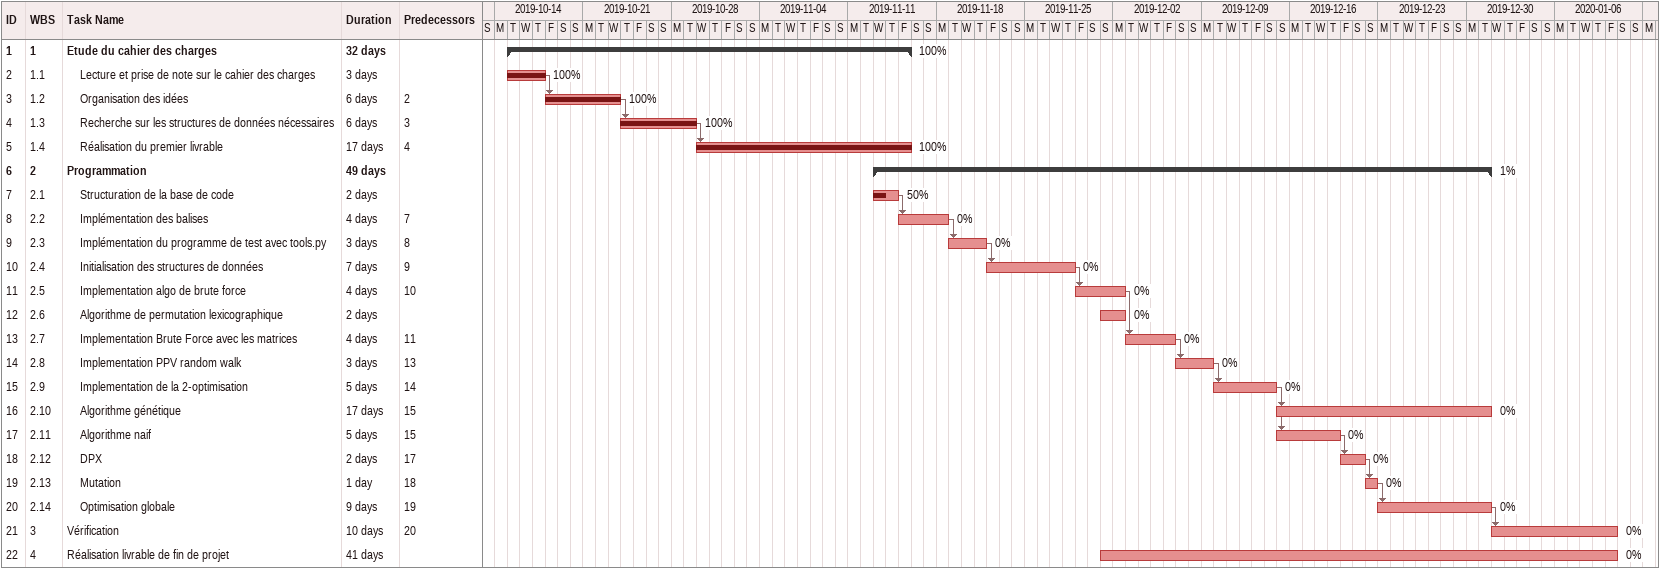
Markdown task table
| ID | WBS | Task | Duration | Start | Finish | Predecessors | % complete |
|---|---|---|---|---|---|---|---|
| 1 | 1 | **Etude du cahier des charges** | 32d | 2019-10-15 | 2019-11-15 |  | 100 |
| 2 | 1.1 | Lecture et prise de note sur le cahier des charges | 3d | 2019-10-15 | 2019-10-17 |  | 100 |
| 3 | 1.2 | Organisation des idées | 6d | 2019-10-18 | 2019-10-23 | 2 | 100 |
| 4 | 1.3 | Recherche sur les structures de données nécessaires | 6d | 2019-10-24 | 2019-10-29 | 3 | 100 |
| 5 | 1.4 | Réalisation du premier livrable | 17d | 2019-10-30 | 2019-11-15 | 4 | 100 |
| 6 | 2 | **Programmation** | 49d | 2019-11-13 | 2019-12-31 |  | 1 |
| 7 | 2.1 | Structuration de la base de code | 2d | 2019-11-13 | 2019-11-14 |  | 50 |
| 8 | 2.2 | Implémentation des balises | 4d | 2019-11-15 | 2019-11-18 | 7 | 0 |
| 9 | 2.3 | Implémentation du programme de test avec tools.py | 3d | 2019-11-19 | 2019-11-21 | 8 | 0 |
| 10 | 2.4 | Initialisation des structures de données | 7d | 2019-11-22 | 2019-11-28 | 9 | 0 |
| 11 | 2.5 | Implementation algo de brute force | 4d | 2019-11-29 | 2019-12-02 | 10 | 0 |
| 12 | 2.6 | Algorithme de permutation lexicographique | 2d | 2019-12-01 | 2019-12-02 |  | 0 |
| 13 | 2.7 | Implementation Brute Force avec les matrices | 4d | 2019-12-03 | 2019-12-06 | 11 | 0 |
| 14 | 2.8 | Implementation PPV random walk | 3d | 2019-12-07 | 2019-12-09 | 13 | 0 |
| 15 | 2.9 | Implementation de la 2-optimisation | 5d | 2019-12-10 | 2019-12-14 | 14 | 0 |
| 16 | 2.10 | Algorithme génétique | 17d | 2019-12-15 | 2019-12-31 | 15 | 0 |
| 17 | 2.11 | Algorithme naif | 5d | 2019-12-15 | 2019-12-19 | 15 | 0 |
| 18 | 2.12 | DPX | 2d | 2019-12-20 | 2019-12-21 | 17 | 0 |
| 19 | 2.13 | Mutation | 1d | 2019-12-22 | 2019-12-22 | 18 | 0 |
| 20 | 2.14 | Optimisation globale | 9d | 2019-12-23 | 2019-12-31 | 19 | 0 |
| 21 | 3 | Vérification | 10d | 2020-01-01 | 2020-01-10 | 20 | 0 |
| 22 | 4 | Réalisation livrable de fin de projet | 41d | 2019-12-01 | 2020-01-10 |  | 0 |
